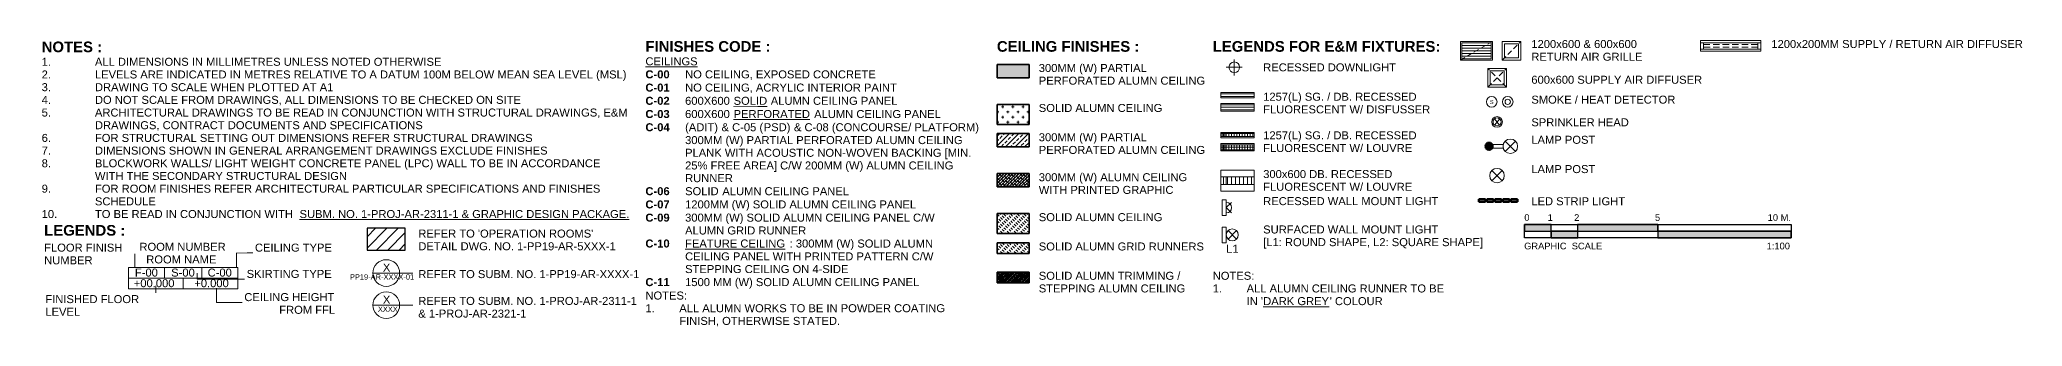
# Model space of a CAD drawing. Header units: millimetres. Extents: x -853228 to -774636, y -17776 to 22455.
# Drawn here: x -775380 to -774636, y -134 to -26 of the extents above; entities that cross this region are included whole.
import ezdxf

# ---------------------------------------------------------------- set-up
doc = ezdxf.new("R2010")
doc.units = ezdxf.units.MM
doc.linetypes.add('DPA_Hidden 50', pattern=[3, 2, -1])
doc.linetypes.add('Hidden - Short', pattern=[3.571875, 2.38125, -1.190625])
for name, color, linetype, lineweight in [('A-ANNO-NOTE', 3, 'Continuous', 25), ('A-DETL', 1, 'Continuous', 70), ('A-DETL-GENF', 2, 'Continuous', 35), ('A-DETL-THIN', 1, 'Continuous', 25), ('G-ANNO-TEXT', 3, 'Continuous', 9)]:
    doc.layers.add(name, color=color, linetype=linetype, lineweight=lineweight)
doc.styles.add('Arial_3', font='arial.ttf', dxfattribs={"height": 2.5})
doc.styles.add('Arial_4', font='arial.ttf', dxfattribs={"height": 3})
doc.styles.add('Arial_5', font='arial.ttf', dxfattribs={"height": 2})
doc.styles.add('Arial_6', font='arial.ttf', dxfattribs={"height": 1.5})
doc.styles.add('Arial_B', font='arialbd.ttf', dxfattribs={"height": 4})
doc.styles.add('Arial_B_1', font='arialbd.ttf', dxfattribs={"height": 3})
pattern_1 = [(135, (-775205.2437, 1.539), (-2.539928, 2e-16), [1.034, -2.558]), (135, (-775206.5137, 0.2694), (-2.539928, 2e-16), [1.034, -2.558]), (135, (-775207.1491, 2.174), (-2.539928, 2e-16), [0.51703, -3.075]), (135, (-775205.8787, 0.9044), (-2.539928, 2e-16), [1.034, -2.558]), (135, (-775204.9747, 0), (-2.539928, 2e-16), [0.51703, -3.075])]

# ---------------------------------------------------------------- blocks, each defined once
blk = doc.blocks.new('Graphic scale1 - Graphic scale 100-8746870-CRD_Legend Notes Part Plans - Ceiling Plan 1_100')
at = {"layer": 'A-ANNO-NOTE', "lineweight": 9}
h = blk.add_hatch(color=256, dxfattribs=at)
h.paths.add_polyline_path([(434.68, -98.08), (404.61, -98.08), (404.61, -95.59), (434.68, -95.59)])
h.paths.add_polyline_path([(394.68, -95.59), (394.68, -98.08), (384.68, -98.08), (384.68, -95.59)])
h = blk.add_hatch(color=256, dxfattribs=at)
h.paths.add_polyline_path([(484.68, -100.56), (434.68, -100.56), (434.68, -98.08), (484.68, -98.08)])
h.paths.add_polyline_path([(404.68, -98.08), (404.68, -100.56), (394.68, -100.56), (394.68, -98.08)])
at = {"layer": 'A-ANNO-NOTE'}
for p, q in [((384.68, -100.56), (384.68, -95.59)), ((384.68, -95.59), (484.68, -95.59)), ((394.68, -95.59), (384.68, -95.59)), ((384.68, -95.59), (384.68, -98.08)), ((394.68, -100.56), (394.68, -95.59)), ((394.68, -98.08), (394.68, -95.59)), ((404.61, -95.59), (404.61, -100.56)), ((434.68, -95.59), (404.61, -95.59)), ((404.61, -95.59), (404.61, -98.08)), ((434.68, -95.59), (434.68, -100.56)), ((434.68, -98.08), (434.68, -95.59)), ((484.68, -95.59), (484.68, -100.56)), ((384.68, -98.08), (484.68, -98.08)), ((384.68, -98.08), (394.68, -98.08)), ((484.68, -100.56), (384.68, -100.56)), ((404.68, -98.08), (394.68, -98.08)), ((394.68, -98.08), (394.68, -100.56)), ((394.68, -100.56), (404.68, -100.56)), ((404.61, -98.08), (434.68, -98.08)), ((404.68, -100.56), (404.68, -98.08)), ((484.68, -98.08), (434.68, -98.08)), ((434.68, -98.08), (434.68, -100.56)), ((434.68, -100.56), (484.68, -100.56)), ((484.68, -100.56), (484.68, -98.08))]:
    blk.add_line(p, q, dxfattribs=at)
at = {"layer": 'A-ANNO-NOTE', "lineweight": 9, "char_height": 2.5, "attachment_point": 1, "style": 'Arial_3'}
for s, insert, width in [('0', (384.63, -91.73), 2.3249), ('1', (393.4, -91.73), 2.3249), ('2', (403.31, -91.73), 2.3249), ('5', (433.62, -91.73), 2.3249), ('10 M.', (475.89, -91.73), 10.5021), ('GRAPHIC  SCALE', (384.56, -102.42), 35.4346), ('1:100', (475.5, -102.42), 10.5021)]:
    blk.add_mtext(s, dxfattribs=dict(at, insert=insert, width=width))

msp = doc.modelspace()

# ---------------------------------------------------------------- hatches: boundary and pattern name
at = {"layer": 'A-DETL-GENF'}
for points in [[(-775008.56, -40.49), (-775008.56, -35.49), (-775020.53, -35.49), (-775020.53, -40.49)], [(-774836.12, -67.6), (-774835.77, -67.56), (-774835.44, -67.42), (-774835.16, -67.2), (-774834.94, -66.92), (-774834.81, -66.59), (-774834.76, -66.24), (-774834.81, -65.89), (-774834.94, -65.56), (-774835.16, -65.28), (-774835.44, -65.06), (-774835.77, -64.93), (-774836.12, -64.88), (-774836.47, -64.93), (-774836.8, -65.06), (-774837.08, -65.28), (-774837.3, -65.56), (-774837.43, -65.89), (-774837.48, -66.24), (-774837.43, -66.59), (-774837.3, -66.92), (-774837.08, -67.2), (-774836.8, -67.42), (-774836.47, -67.56)]]:
    msp.add_hatch(color=7, dxfattribs=at).paths.add_polyline_path(points)
at = {"layer": 'A-DETL-GENF', "lineweight": 9}
h = msp.add_hatch(dxfattribs=at)
h.set_pattern_fill('FP_14', color=55, style=0, pattern_type=2)
h.set_pattern_definition([(0, (-775207.5147, 0), (1.905, 1.905), [0.9525, -2.857]), (90, (-775207.0384, -0.4763), (-1.905, 1.905), [0.9525, -2.857])])
h.paths.add_polyline_path([(-775008.56, -57.99), (-775008.56, -50.49), (-775020.53, -50.49), (-775020.53, -57.99)])
h = msp.add_hatch(dxfattribs=at)
h.set_pattern_fill('FP_10', color=253, style=0, pattern_type=2)
h.set_pattern_definition([(45, (-775207.5147, 0), (-1.78191, 1.78191), []), (45, (-775205.7327, 0), (-1.78191, 1.78191), [1.26, -0.63004])])
h.paths.add_polyline_path([(-775008.56, -66.49), (-775008.56, -61.49), (-775020.53, -61.49), (-775020.53, -66.49)])
h = msp.add_hatch(dxfattribs=at)
h.set_pattern_fill('FP_11', color=253, style=0, pattern_type=2)
h.set_pattern_definition([(45, (-775207.5147, 0), (-0.561266, 0.561266), []), (135, (-775207.5147, 0), (-1.6841516, 0.5616196), [1.984, -1.191])])
h.paths.add_polyline_path([(-775008.56, -81.49), (-775008.56, -76.49), (-775020.53, -76.49), (-775020.53, -81.49)])
at = {"layer": 'A-DETL-GENF'}
h = msp.add_hatch(color=7, dxfattribs=at)
h.paths.add_polyline_path([(-774837.48, -87.14), (-774837.48, -86.14), (-774839.98, -86.14), (-774839.98, -87.14)])
h.paths.add_polyline_path([(-774825.48, -87.14), (-774825.48, -86.14), (-774827.98, -86.14), (-774827.98, -87.14)])
h.paths.add_polyline_path([(-774830.98, -87.14), (-774828.48, -87.14), (-774828.48, -86.14), (-774830.98, -86.14)])
h.paths.add_polyline_path([(-774834.48, -87.14), (-774834.48, -86.14), (-774836.98, -86.14), (-774836.98, -87.14)])
h.paths.add_polyline_path([(-774833.98, -87.14), (-774831.48, -87.14), (-774831.48, -86.14), (-774833.98, -86.14)])
at = {"layer": 'A-DETL-GENF', "lineweight": 9}
h = msp.add_hatch(dxfattribs=at)
h.set_pattern_fill('FP_12', color=253, style=0, pattern_type=2)
h.set_pattern_definition(pattern_1)
h.paths.add_polyline_path([(-775008.56, -98.99), (-775008.56, -91.49), (-775020.53, -91.49), (-775020.53, -98.99)])
h = msp.add_hatch(dxfattribs=at)
h.set_pattern_fill('FP_9', color=10, style=0, pattern_type=2)
h.set_pattern_definition([(45, (-775207.5147, 0), (-2.12132, 2.12132), [])])
h.paths.add_polyline_path([(-775242.51, -105.21), (-775242.51, -97.02), (-775256.8, -97.02), (-775256.8, -105.21)])
h = msp.add_hatch(dxfattribs=at)
h.set_pattern_fill('FP_12', color=253, style=0, pattern_type=2)
h.set_pattern_definition(pattern_1)
h.paths.add_polyline_path([(-775008.56, -106.49), (-775008.56, -102.49), (-775020.53, -102.49), (-775020.53, -106.49)])
h = msp.add_hatch(dxfattribs=at)
h.set_pattern_fill('FP_13', color=253, style=0, pattern_type=2)
h.set_pattern_definition([(45, (-775207.5147, 0), (-0.3367596, 0.3367596), []), (135, (-775207.5147, 0), (-1.0102788, 0.3367596), [1.191, -0.71437])])
h.paths.add_polyline_path([(-775008.56, -117.49), (-775008.56, -113.49), (-775020.53, -113.49), (-775020.53, -117.49)])

# ---------------------------------------------------------------- linework, layer by layer
at = {"layer": 'A-DETL', "lineweight": 9}
for p, q in [((-774846.87, -26.89), (-774834.87, -26.89)), ((-774846.87, -33.89), (-774846.87, -26.89)), ((-774835.37, -27.39), (-774846.37, -27.39)), ((-774846.37, -33.35), (-774846.37, -27.39)), ((-774835.37, -28.39), (-774846.37, -28.39)), ((-774835.37, -29.39), (-774846.37, -29.39)), ((-774835.37, -27.39), (-774835.37, -33.35)), ((-774834.87, -26.89), (-774834.87, -33.89)), ((-774824.21, -26.89), (-774831.21, -26.89)), ((-774831.21, -26.89), (-774831.21, -33.89)), ((-774830.33, -27.76), (-774830.33, -33.01)), ((-774825.08, -27.76), (-774830.33, -27.76)), ((-774825.08, -33.01), (-774825.08, -27.76)), ((-774824.21, -33.89), (-774824.21, -26.89)), ((-774756.87, -26.53), (-774734.21, -26.53)), ((-774756.87, -30.48), (-774756.87, -26.53)), ((-774756.87, -27.36), (-774734.21, -27.36)), ((-774755.65, -29.79), (-774755.65, -27.36)), ((-774735.37, -27.36), (-774735.37, -29.79)), ((-774734.21, -26.53), (-774734.21, -30.48)), ((-774928.63, -36.56), (-774934.63, -36.56)), ((-774931.63, -33.61), (-774931.63, -39.61)), ((-774834.87, -33.89), (-774846.87, -33.89)), ((-774835.37, -30.39), (-774846.37, -30.39)), ((-774835.37, -31.39), (-774846.37, -31.39)), ((-774835.37, -32.39), (-774846.37, -32.39)), ((-774835.37, -33.35), (-774846.37, -33.35)), ((-774829.54, -37.04), (-774836.54, -37.04)), ((-774836.54, -37.04), (-774836.54, -44.04)), ((-774831.21, -33.89), (-774824.21, -33.89)), ((-774830.33, -33.01), (-774825.08, -33.01)), ((-774829.54, -44.04), (-774829.54, -37.04)), ((-774734.21, -29.79), (-774756.87, -29.79)), ((-774734.21, -30.48), (-774756.87, -30.48)), ((-774836.54, -44.04), (-774829.54, -44.04)), ((-774835.66, -37.92), (-774835.66, -43.17)), ((-774830.41, -37.92), (-774835.66, -37.92)), ((-774835.66, -43.17), (-774830.41, -43.17)), ((-774830.41, -43.17), (-774830.41, -37.92)), ((-774936.63, -46.06), (-774924.13, -46.06)), ((-774936.63, -48.01), (-774936.63, -46.06)), ((-774936.63, -46.48), (-774924.13, -46.48)), ((-774924.13, -47.59), (-774936.63, -47.59)), ((-774924.13, -48.01), (-774936.63, -48.01)), ((-774936.63, -50.22), (-774924.13, -50.22)), ((-774936.63, -52.99), (-774936.63, -50.22)), ((-774936.63, -50.63), (-774924.13, -50.63)), ((-774924.13, -51.6), (-774936.63, -51.6)), ((-774924.13, -48.01), (-774924.13, -46.06)), ((-774924.13, -52.99), (-774924.13, -50.22)), ((-774924.13, -52.58), (-774936.63, -52.58)), ((-774924.13, -52.99), (-774936.63, -52.99)), ((-774834.12, -55.98), (-774832.15, -58.24)), ((-774832.11, -55.98), (-774834.08, -58.24)), ((-774936.63, -61.06), (-774924.13, -61.06)), ((-774936.63, -63.01), (-774936.63, -61.06)), ((-774936.63, -61.48), (-774924.13, -61.48)), ((-774936.63, -62.59), (-774936.63, -61.48)), ((-774924.13, -62.59), (-774936.63, -62.59)), ((-774924.13, -63.01), (-774936.63, -63.01)), ((-774936.63, -65.22), (-774924.13, -65.22)), ((-774936.63, -67.99), (-774936.63, -65.22)), ((-774936.63, -65.63), (-774924.13, -65.63)), ((-774936.63, -67.58), (-774936.63, -65.63)), ((-774924.13, -66.6), (-774936.63, -66.6)), ((-774936.13, -62.59), (-774936.13, -61.48)), ((-774936.13, -67.58), (-774936.13, -65.63)), ((-774935.63, -62.59), (-774935.63, -61.48)), ((-774935.63, -67.58), (-774935.63, -65.63)), ((-774935.13, -62.59), (-774935.13, -61.48)), ((-774935.13, -67.58), (-774935.13, -65.63)), ((-774934.63, -62.59), (-774934.63, -61.48)), ((-774934.63, -67.58), (-774934.63, -65.63)), ((-774933.63, -62.59), (-774933.63, -61.48)), ((-774933.63, -67.58), (-774933.63, -65.63)), ((-774932.63, -62.59), (-774932.63, -61.48)), ((-774932.63, -67.58), (-774932.63, -65.63)), ((-774931.63, -62.59), (-774931.63, -61.48)), ((-774931.63, -67.58), (-774931.63, -65.63)), ((-774930.63, -62.59), (-774930.63, -61.48)), ((-774930.63, -67.58), (-774930.63, -65.63)), ((-774929.63, -62.59), (-774929.63, -61.48)), ((-774929.63, -67.58), (-774929.63, -65.63)), ((-774928.63, -62.59), (-774928.63, -61.48)), ((-774928.63, -67.58), (-774928.63, -65.63)), ((-774927.63, -62.59), (-774927.63, -61.48)), ((-774927.63, -67.58), (-774927.63, -65.63)), ((-774926.63, -62.59), (-774926.63, -61.48)), ((-774926.63, -67.58), (-774926.63, -65.63)), ((-774925.63, -62.59), (-774925.63, -61.48)), ((-774925.63, -67.58), (-774925.63, -65.63)), ((-774924.63, -62.59), (-774924.63, -61.48)), ((-774924.63, -67.58), (-774924.63, -65.63)), ((-774924.13, -63.01), (-774924.13, -61.06)), ((-774924.13, -67.99), (-774924.13, -65.22)), ((-774830.77, -65.61), (-774834.92, -65.61)), ((-774826.2, -68.17), (-774830.04, -64.32)), ((-774830.04, -68.17), (-774826.2, -64.32)), ((-774924.13, -67.58), (-774936.63, -67.58)), ((-774924.13, -67.99), (-774936.63, -67.99)), ((-774830.74, -66.97), (-774834.97, -66.97)), ((-774936.63, -83.04), (-774936.63, -75.22)), ((-774936.63, -75.22), (-774924.13, -75.22)), ((-774936.63, -77.72), (-774924.13, -77.72)), ((-774924.13, -80.54), (-774936.63, -80.54)), ((-774935.69, -80.54), (-774935.69, -77.72)), ((-774934.69, -80.54), (-774934.69, -77.72)), ((-774934.19, -80.54), (-774934.19, -77.72)), ((-774932.69, -80.54), (-774932.69, -77.72)), ((-774931.19, -80.54), (-774931.19, -77.72)), ((-774929.69, -80.54), (-774929.69, -77.72)), ((-774928.19, -80.54), (-774928.19, -77.72)), ((-774926.69, -80.54), (-774926.69, -77.72)), ((-774925.19, -80.54), (-774925.19, -77.72)), ((-774924.13, -75.22), (-774924.13, -83.04)), ((-774831.2, -79.17), (-774835.04, -75.32)), ((-774835.04, -79.17), (-774831.2, -75.32)), ((-774924.13, -83.04), (-774936.63, -83.04)), ((-774936.13, -92.23), (-774936.13, -86.32)), ((-774934.63, -86.32), (-774936.13, -86.32)), ((-774934.63, -86.32), (-774934.63, -92.23)), ((-774934.63, -89.27), (-774932.69, -87.33)), ((-774934.63, -92.23), (-774936.13, -92.23)), ((-774936.13, -102.45), (-774936.13, -96.55)), ((-774934.63, -96.55), (-774936.13, -96.55)), ((-774934.63, -89.27), (-774932.69, -91.22)), ((-774934.63, -96.55), (-774934.63, -102.45)), ((-774934.63, -102.45), (-774936.13, -102.45)), ((-774933.97, -101.1), (-774930.78, -97.9)), ((-774933.97, -97.9), (-774930.78, -101.1)), ((-775350.76, -106.27), (-775377.32, -106.27)), ((-775343.95, -106.27), (-775350.76, -106.27)), ((-775343.95, -111.69), (-775343.95, -106.27)), ((-775305.79, -111.69), (-775305.79, -106.27)), ((-775305.79, -106.27), (-775269.87, -106.27)), ((-775346.24, -111.69), (-775305.24, -111.69)), ((-775346.24, -119.69), (-775346.24, -111.69)), ((-775346.24, -115.69), (-775305.24, -115.69)), ((-775336.08, -118.65), (-775336.08, -125.6)), ((-775332.74, -111.69), (-775332.74, -115.69)), ((-775325.74, -115.69), (-775325.74, -119.69)), ((-775320.53, -113.81), (-775320.53, -116.14)), ((-775320.53, -116.14), (-775269.87, -116.14)), ((-775318.74, -111.69), (-775318.74, -115.69)), ((-775305.24, -111.69), (-775305.24, -119.69)), ((-775254.62, -113.81), (-775239.62, -113.81)), ((-775346.41, -125.6), (-775377.32, -125.6)), ((-775336.08, -125.6), (-775346.41, -125.6)), ((-775305.24, -119.69), (-775346.24, -119.69)), ((-775313.29, -119.47), (-775313.29, -124.86)), ((-775313.29, -124.86), (-775269.87, -124.86)), ((-775254.62, -125.86), (-775239.62, -125.86))]:
    msp.add_line(p, q, dxfattribs=at)
at = {"layer": 'A-DETL', "linetype": 'DPA_Hidden 50', "lineweight": 9}
for p, q in [((-774834.87, -26.89), (-774846.87, -33.89)), ((-774831.21, -33.89), (-774824.21, -26.89)), ((-774829.54, -44.04), (-774836.54, -37.04)), ((-774836.54, -44.04), (-774829.54, -37.04))]:
    msp.add_line(p, q, dxfattribs=at)
at = {"layer": 'A-DETL', "linetype": 'Hidden - Short', "lineweight": 9}
for p, q in [((-774755.65, -28.08), (-774735.37, -28.08)), ((-774735.37, -28.96), (-774755.65, -28.96))]:
    msp.add_line(p, q, dxfattribs=at)
at = {"layer": 'A-DETL', "lineweight": 35}
for p, q in [((-775008.56, -35.49), (-775020.53, -35.49)), ((-775020.53, -35.49), (-775020.53, -40.49)), ((-775008.56, -40.49), (-775008.56, -35.49)), ((-775020.53, -40.49), (-775008.56, -40.49)), ((-775008.56, -50.49), (-775020.53, -50.49)), ((-775020.53, -50.49), (-775020.53, -57.99)), ((-775008.56, -57.99), (-775008.56, -50.49)), ((-775020.53, -57.99), (-775008.56, -57.99)), ((-775008.56, -61.49), (-775020.53, -61.49)), ((-775020.53, -61.49), (-775020.53, -66.49)), ((-775020.53, -66.49), (-775008.56, -66.49)), ((-775008.56, -66.49), (-775008.56, -61.49)), ((-775008.56, -76.49), (-775020.53, -76.49)), ((-775020.53, -76.49), (-775020.53, -81.49)), ((-775020.53, -81.49), (-775008.56, -81.49)), ((-775008.56, -81.49), (-775008.56, -76.49)), ((-775008.56, -91.49), (-775020.53, -91.49)), ((-775020.53, -91.49), (-775020.53, -98.99)), ((-775008.56, -98.99), (-775008.56, -91.49)), ((-775020.53, -98.99), (-775008.56, -98.99)), ((-775008.56, -102.49), (-775020.53, -102.49)), ((-775020.53, -102.49), (-775020.53, -106.49)), ((-775008.56, -106.49), (-775008.56, -102.49)), ((-775020.53, -106.49), (-775008.56, -106.49)), ((-775008.56, -113.49), (-775020.53, -113.49)), ((-775020.53, -113.49), (-775020.53, -117.49)), ((-775020.53, -117.49), (-775008.56, -117.49)), ((-775008.56, -117.49), (-775008.56, -113.49))]:
    msp.add_line(p, q, dxfattribs=at)
at = {"layer": 'A-DETL', "lineweight": 50}
for p, q in [((-774837.48, -86.14), (-774839.98, -86.14)), ((-774839.98, -86.14), (-774839.98, -87.14)), ((-774839.98, -87.14), (-774837.48, -87.14)), ((-774837.48, -87.14), (-774837.48, -86.14)), ((-774834.48, -86.14), (-774836.98, -86.14)), ((-774836.98, -86.14), (-774836.98, -87.14)), ((-774836.98, -87.14), (-774834.48, -87.14)), ((-774834.48, -87.14), (-774834.48, -86.14)), ((-774831.48, -86.14), (-774833.98, -86.14)), ((-774833.98, -86.14), (-774833.98, -87.14)), ((-774833.98, -87.14), (-774831.48, -87.14)), ((-774831.48, -87.14), (-774831.48, -86.14)), ((-774828.48, -86.14), (-774830.98, -86.14)), ((-774830.98, -86.14), (-774830.98, -87.14)), ((-774830.98, -87.14), (-774828.48, -87.14)), ((-774828.48, -87.14), (-774828.48, -86.14)), ((-774825.48, -86.14), (-774827.98, -86.14)), ((-774827.98, -86.14), (-774827.98, -87.14)), ((-774827.98, -87.14), (-774825.48, -87.14)), ((-774825.48, -87.14), (-774825.48, -86.14))]:
    msp.add_line(p, q, dxfattribs=at)
at = {"layer": 'A-DETL', "lineweight": 9}
for centre, radius in [((-774931.63, -36.56), 2), ((-774835.12, -49.55), 2), ((-774829.12, -49.55), 2), ((-774829.12, -49.55), 1), ((-774833.12, -57.09), 2), ((-774833.12, -57.09), 1.5), ((-774828.12, -66.24), 2.72), ((-774833.12, -77.24), 2.72), ((-774932.38, -99.5), 2.26), ((-775249.62, -113.81), 5), ((-775249.62, -125.86), 5)]:
    msp.add_circle(centre, radius, dxfattribs=at)
for centre, radius, start, end in [((-774836.12, -66.24), 1.36, 90, 270), ((-774836.12, -66.24), 1.36, 270, 90), ((-774934.63, -89.27), 2, 270, 90)]:
    msp.add_arc(centre, radius, start, end, dxfattribs=at)
at = {"layer": 'A-DETL', "lineweight": 50}
for start, end in [(360, 180), (180, 360)]:
    msp.add_arc((-774836.12, -66.24), 1.36, start, end, dxfattribs=at)
at = {"layer": 'A-DETL-THIN'}
for p, q in [((-775242.51, -97.02), (-775256.8, -97.02)), ((-775256.8, -97.02), (-775256.8, -105.21)), ((-775242.51, -105.21), (-775242.51, -97.02)), ((-775256.8, -105.21), (-775242.51, -105.21))]:
    msp.add_line(p, q, dxfattribs=at)

# ---------------------------------------------------------------- block references
at = {"layer": 'A-ANNO-NOTE', "lineweight": 9}
msp.add_blockref('Graphic scale1 - Graphic scale 100-8746870-CRD_Legend Notes Part Plans - Ceiling Plan 1_100', (-775207.51, 0), dxfattribs=at)

# ---------------------------------------------------------------- texts
at = {"layer": 'G-ANNO-TEXT', "color": 7, "attachment_point": 1}
for s, insert, char_height, width, style in [('NOTES :', (-775378.85, -26.91), 4, 27.6582, 'Arial_B'), ('FINISHES CODE :', (-775152.45, -26.74), 4, 57.2405, 'Arial_B'), ('CEILING FINISHES :', (-775020.65, -26.74), 4, 65.2574, 'Arial_B'), ('LEGENDS FOR E&M FIXTURES:', (-774939.72, -26.74), 4, 104.2194, 'Arial_B'), ('1200x600 & 600x600 ', (-774820.25, -26.34), 3, 50.2658, 'Arial_4'), ('1200x200MM SUPPLY / RETURN AIR DIFFUSER', (-774730.25, -26.34), 3, 115.7637, 'Arial_4'), ('\\LCEILINGS', (-775152.45, -32.84), 3, 24.0506, 'Arial_4'), ('300MM (W) PARTIAL ', (-775004.95, -35.34), 3, 51.5485, 'Arial_4'), ('RECESSED DOWNLIGHT', (-774920.8, -35.1), 3, 61.4894, 'Arial_4'), ('RETURN AIR GRILLE', (-774820.25, -31.11), 3, 51.2278, 'Arial_4'), ('C-00', (-775152.45, -37.73), 3, 11.1435, 'Arial_B_1'), ('C-01', (-775152.45, -42.69), 3, 11.1435, 'Arial_B_1'), ('^I^I', (-775143.26, -37.73), 3, 6.8945, 'Arial_4'), ('^I^I', (-775143.26, -42.69), 3, 6.8945, 'Arial_4'), ('NO CEILING, EXPOSED CONCRETE', (-775137.57, -37.73), 3, 87.7046, 'Arial_4'), ('NO CEILING, ACRYLIC INTERIOR PAINT', (-775137.57, -42.69), 3, 97.5654, 'Arial_4'), ('PERFORATED ALUMN CEILING  ', (-775004.95, -40.1), 3, 78.2447, 'Arial_4'), ('600x600 SUPPLY AIR DIFFUSER', (-774820.25, -39.75), 3, 78.6455, 'Arial_4'), ('C-02', (-775152.45, -47.66), 3, 11.1435, 'Arial_B_1'), ('^I^I', (-775143.26, -47.66), 3, 6.8945, 'Arial_4'), ('600X600 ', (-775137.57, -47.66), 3, 22.0464, 'Arial_4'), ('\\LSOLID', (-775119.38, -47.66), 3, 15.4726, 'Arial_4'), (' ALUMN CEILING PANEL ', (-775106.61, -47.66), 3, 61.2489, 'Arial_4'), ('SOLID ALUMN CEILING', (-775004.95, -50.34), 3, 56.9198, 'Arial_4'), ('1257(L) SG. / DB. RECESSED ', (-774920.8, -46.12), 3, 72.232, 'Arial_4'), ('FLUORESCENT W/ DISFUSSER', (-774920.8, -50.88), 3, 77.2025, 'Arial_4'), ('S', (-774835.81, -48.87), 1.5, 1.6835, 'Arial_6'), ('SMOKE / HEAT DETECTOR', (-774820.25, -47.22), 3, 66.5401, 'Arial_4'), ('C-03', (-775152.45, -52.62), 3, 11.1435, 'Arial_B_1'), ('C-04 ', (-775152.45, -57.58), 3, 12.5865, 'Arial_B_1'), ('^I^I', (-775143.26, -52.62), 3, 6.8945, 'Arial_4'), ('\\fArial|b1|i0|c0|p34|;^I', (-775142.07, -57.58), 3, 5.4515, 'Arial_B_1'), ('600X600 ', (-775137.57, -52.62), 3, 22.0464, 'Arial_4'), ('(', (-775137.57, -57.58), 3, 1.6835, 'Arial_4'), ('ADIT)', (-775136.18, -57.58), 3, 13.4683, 'Arial_4'), (' & C-05 (', (-775125.07, -57.58), 3, 20.6034, 'Arial_4'), ('\\LPERFORATED', (-775119.38, -52.62), 3, 35.1941, 'Arial_4'), ('PSD)', (-775108.07, -57.58), 3, 12.2658, 'Arial_4'), ('& C-08 (CONCOURSE/ PLATFORM)', (-775096.76, -57.58), 3, 85.1392, 'Arial_4'), (' ALUMN CEILING PANEL ', (-775090.34, -52.62), 3, 61.2489, 'Arial_4'), ('^I^I^I', (-775039.81, -52.62), 3, 13.789, 'Arial_4'), ('^I', (-775026.51, -57.58), 3, 3.6878, 'Arial_4'), ('SPRINKLER HEAD', (-774820.25, -55.72), 3, 44.8945, 'Arial_4'), ('^I^I^I', (-775152.45, -62.41), 3, 18.038, 'Arial_4'), ('300MM (W) PARTIAL PERFORATED ALUMN CEILING ', (-775137.57, -62.41), 3, 129.6329, 'Arial_4'), ('^I^I', (-775030.61, -62.41), 3, 8.6582, 'Arial_4'), ('300MM (W) PARTIAL ', (-775004.95, -61.34), 3, 51.5485, 'Arial_4'), ('PERFORATED ALUMN CEILING', (-775004.95, -66.1), 3, 76.6413, 'Arial_4'), ('1257(L) SG. / DB. RECESSED ', (-774920.8, -60.61), 3, 72.232, 'Arial_4'), ('FLUORESCENT W/ LOUVRE', (-774920.8, -65.38), 3, 68.9451, 'Arial_4'), ('LAMP POST', (-774820.25, -62.29), 3, 29.5823, 'Arial_4'), ('^I^I^I', (-775152.45, -67.17), 3, 18.038, 'Arial_4'), ('^I^I^I', (-775152.45, -71.93), 3, 18.038, 'Arial_4'), ('25% FREE AREA] C/W 200MM (W) ALUMN CEILING ', (-775137.57, -71.93), 3, 125.5443, 'Arial_4'), ('PLANK WITH ACOUSTIC NON-WOVEN BACKING [MIN. ', (-775137.57, -67.17), 3, 133.8818, 'Arial_4'), ('^I^I^I', (-775033.99, -71.93), 3, 12.7468, 'Arial_4'), ('^I', (-775027.11, -67.17), 3, 4.4093, 'Arial_4'), ('LAMP POST', (-774820.25, -73.29), 3, 29.5823, 'Arial_4'), ('^I^I^I', (-775152.45, -76.69), 3, 18.038, 'Arial_4'), ('C-06 ', (-775152.45, -81.59), 3, 12.5865, 'Arial_B_1'), ('^I', (-775142.07, -81.59), 3, 5.4515, 'Arial_4'), ('SOLID ', (-775137.57, -81.59), 3, 16.9156, 'Arial_4'), ('RUNNER ', (-775137.57, -76.69), 3, 23.3291, 'Arial_4'), ('ALUMN CEILING PANEL ', (-775123.61, -81.59), 3, 59.8059, 'Arial_4'), ('WITH PRINTED GRAPHIC ', (-775004.95, -81.1), 3, 63.8143, 'Arial_4'), ('300MM (W) ALUMN CEILING ', (-775004.95, -76.34), 3, 69.9873, 'Arial_4'), ('300x600 DB. RECESSED ', (-774920.8, -75.16), 3, 61.0084, 'Arial_4'), ('FLUORESCENT W/ LOUVRE', (-774920.8, -79.92), 3, 68.9451, 'Arial_4'), ('C-07 ', (-775152.45, -86.55), 3, 12.5865, 'Arial_B_1'), ('^I', (-775140.88, -86.55), 3, 4.0084, 'Arial_4'), ('1200MM (W) SOLID ALUMN CEILING PANEL', (-775137.57, -86.55), 3, 106.7046, 'Arial_4'), ('RECESSED WALL MOUNT LIGHT', (-774920.8, -85.32), 3, 81.0506, 'Arial_4'), ('LED STRIP LIGHT', (-774820.25, -85.37), 3, 43.3713, 'Arial_4'), ('^I^I^I', (-775152.45, -96.34), 3, 18.038, 'Arial_4'), ('C-09', (-775152.45, -91.51), 3, 11.1435, 'Arial_B_1'), ('^I^I', (-775143.26, -91.51), 3, 6.8945, 'Arial_B_1'), ('ALUMN GRID RUNNER', (-775137.57, -96.34), 3, 55.5569, 'Arial_4'), ('300MM (W) SOLID ALUMN CEILING PANEL C/W ', (-775137.57, -91.51), 3, 116.9662, 'Arial_4'), ('^I', (-775041.06, -91.51), 3, 3.2869, 'Arial_4'), ('SOLID ALUMN CEILING', (-775004.95, -91.34), 3, 56.9198, 'Arial_4'), ('SURFACED WALL MOUNT LIGHT', (-774920.8, -95.96), 3, 80.9704, 'Arial_4'), ('C-10', (-775152.45, -101.23), 3, 11.1435, 'Arial_B_1'), ('^I', (-775142.07, -101.23), 3, 5.4515, 'Arial_4'), ('\\LFEATURE CEILING', (-775137.57, -101.23), 3, 46.097, 'Arial_4'), (' : 300MM (W) SOLID ALUMN ', (-775099.54, -101.23), 3, 69.1856, 'Arial_4'), ('^I^I^I^I', (-775042.45, -101.23), 3, 23.0084, 'Arial_4'), ('SOLID ALUMN GRID RUNNERS', (-775004.95, -102.34), 3, 75.9198, 'Arial_4'), ('L1', (-774934.67, -103.19), 3, 5.7721, 'Arial_4'), ('[L1: ROUND SHAPE, L2: SQUARE SHAPE]', (-774920.8, -100.72), 3, 101.4135, 'Arial_4'), ('X', (-775250.9, -110.25), 3, 3.2869, 'Arial_4'), ('^I^I^I', (-775152.45, -106.06), 3, 18.038, 'Arial_4'), ('^I^I^I', (-775152.45, -110.82), 3, 18.038, 'Arial_4'), ('STEPPING CEILING ON 4-SIDE', (-775137.57, -110.82), 3, 75.3586, 'Arial_4'), ('CEILING PANEL WITH PRINTED PATTERN C/W ', (-775137.57, -106.06), 3, 116.6455, 'Arial_4'), ('+00.000', (-775344.3, -116.14), 3, 18.8397, 'Arial_4'), ('F-00', (-775343.89, -112.14), 3, 10.5823, 'Arial_4'), ('S-00', (-775330.27, -112.14), 3, 10.903, 'Arial_4'), ('+0.000', (-775321.61, -116.14), 3, 15.9536, 'Arial_4'), ('C-00', (-775316.62, -112.14), 3, 11.1435, 'Arial_4'), ('REFER TO SUBM. NO. 1-PP19-AR-XXXX-1', (-775237.61, -112.71), 3, 101.2531, 'Arial_4'), ('C-11', (-775152.45, -115.72), 3, 11.1435, 'Arial_B_1'), ('^I', (-775142.07, -115.72), 3, 5.4515, 'Arial_4'), ('1500 MM (W) SOLID ALUMN CEILING PANEL', (-775137.57, -115.72), 3, 108.1476, 'Arial_4'), ('SOLID ALUMN TRIMMING / ', (-775004.95, -113.34), 3, 66.6202, 'Arial_4'), ('STEPPING ALUMN CEILING', (-775004.95, -118.1), 3, 67.5823, 'Arial_4'), ('1.', (-774939.72, -118.1), 3, 15.3924, 'Arial_4'), ('NOTES:', (-774939.72, -113.34), 3, 19.2405, 'Arial_4'), ('ALL ALUMN CEILING RUNNER TO BE ', (-774927.02, -118.1), 3, 92.4346, 'Arial_4'), ('XXXX', (-775252.76, -126.39), 2, 9.2996, 'Arial_5'), ('X', (-775250.9, -122.3), 3, 3.2869, 'Arial_4'), ('REFER TO SUBM. NO. 1-PROJ-AR-2311-1 ', (-775237.61, -122.78), 3, 102.135, 'Arial_4'), ('1.', (-775152.45, -125.52), 3, 15.3924, 'Arial_4'), ('NOTES:', (-775152.45, -120.76), 3, 19.2405, 'Arial_4'), ('ALL ALUMN WORKS TO BE IN POWDER COATING ', (-775139.75, -125.52), 3, 124.5822, 'Arial_4'), ("IN '", (-774927.02, -122.86), 3, 7.5359, 'Arial_4'), ('\\LDARK GREY', (-774920.8, -122.86), 3, 30.2236, 'Arial_4'), ("' COLOUR", (-774895.86, -122.86), 3, 24.3713, 'Arial_4'), ('& 1-PROJ-AR-2321-1 ', (-775237.61, -127.54), 3, 51.2278, 'Arial_4'), ('FINISH, OTHERWISE STATED.', (-775139.75, -130.28), 3, 74.5569, 'Arial_4')]:
    msp.add_mtext(s, dxfattribs=dict(at, insert=insert, char_height=char_height, width=width, style=style))
at = {"layer": 'G-ANNO-TEXT', "color": 7, "char_height": 3, "width": 24.2097, "attachment_point": 1, "style": 'Arial_4', "bg_fill": 3, "box_fill_scale": 1.25, "bg_fill_color": 256, "bg_fill_true_color": 13158600, "bg_fill_transparency": 0}
for s, insert in [('6.', (-775378.85, -61.59)), ('9.', (-775378.85, -80.64))]:
    msp.add_mtext(s, dxfattribs=dict(at, insert=insert))

# ---------------------------------------------------------------- next in the draw order: texts
at = {"layer": 'G-ANNO-TEXT', "color": 7, "char_height": 3, "attachment_point": 1, "style": 'Arial_4', "bg_fill": 3, "box_fill_scale": 1.25, "bg_fill_color": 256, "bg_fill_true_color": 13158600, "bg_fill_transparency": 0}
for s, insert, width in [('1.', (-775378.85, -33.01), 24.2097), ('7.', (-775378.85, -66.35), 24.2097), ("REFER TO 'OPERATION ROOMS' ", (-775237.61, -97.5), 82.0928), ('ROOM NAME', (-775339.63, -107.2), 32.2278), ('SKIRTING TYPE', (-775301.99, -112.64), 39.2827), ('FINISHED FLOOR', (-775377.46, -122.1), 43.1308), ('CEILING HEIGHT', (-775302.86, -121.35), 41.5274)]:
    msp.add_mtext(s, dxfattribs=dict(at, insert=insert, width=width))

# ---------------------------------------------------------------- next in the draw order: texts
for s, insert, width in [('2.', (-775378.85, -37.77), 24.2097), ('8.', (-775378.85, -71.11), 24.2097), ('ROOM NUMBER', (-775342.19, -102.46), 39.6034), ('DETAIL DWG. NO. 1-PP19-AR-5XXX-1', (-775237.61, -102.26), 90.9114), ('LEVEL', (-775377.46, -126.86), 16.1139), ('FROM FFL', (-775289.76, -126.12), 25.654)]:
    msp.add_mtext(s, dxfattribs=dict(at, insert=insert, width=width))
at = {"layer": 'G-ANNO-TEXT', "color": 7, "insert": (-775263.24, -114.27), "char_height": 2, "width": 29.8228, "attachment_point": 1, "style": 'Arial_5'}
msp.add_mtext('PP19-AR-XXXX-01', dxfattribs=at)

# ---------------------------------------------------------------- next in the draw order: texts
at = {"layer": 'G-ANNO-TEXT', "color": 7, "char_height": 3, "attachment_point": 1, "style": 'Arial_4', "bg_fill": 3, "box_fill_scale": 1.25, "bg_fill_color": 256, "bg_fill_true_color": 13158600, "bg_fill_transparency": 0}
for s, insert, width in [('ALL DIMENSIONS IN MILLIMETRES UNLESS NOTED OTHERWISE', (-775358.87, -33.01), 160.097), ('3.', (-775378.85, -42.54), 24.2097), ('FLOOR FINISH', (-775377.91, -102.77), 35.9958), ('CEILING TYPE', (-775298.88, -102.77), 35.5148)]:
    msp.add_mtext(s, dxfattribs=dict(at, insert=insert, width=width))

# ---------------------------------------------------------------- next in the draw order: texts
for s, insert, width in [('LEVELS ARE INDICATED IN METRES RELATIVE TO A DATUM 100M BELOW MEAN SEA LEVEL (MSL)', (-775358.87, -37.77), 245.7172), ('4.', (-775378.85, -47.3), 24.2097), ('NUMBER', (-775377.91, -107.54), 22.2067)]:
    msp.add_mtext(s, dxfattribs=dict(at, insert=insert, width=width))
at = {"layer": 'G-ANNO-TEXT', "color": 7, "insert": (-775377.91, -95.78), "char_height": 4, "width": 37.1181, "attachment_point": 1, "style": 'Arial_B'}
msp.add_mtext('LEGENDS :', dxfattribs=at)

# ---------------------------------------------------------------- next in the draw order: texts
at = {"layer": 'G-ANNO-TEXT', "color": 7, "char_height": 3, "attachment_point": 1, "style": 'Arial_4', "bg_fill": 3, "box_fill_scale": 1.25, "bg_fill_color": 256, "bg_fill_true_color": 13158600, "bg_fill_transparency": 0}
for s, insert, width in [('DRAWING TO SCALE WHEN PLOTTED AT A1', (-775358.87, -42.54), 110.713), ('5.', (-775378.85, -52.06), 24.2097), ('10.', (-775378.85, -90.16), 24.2097)]:
    msp.add_mtext(s, dxfattribs=dict(at, insert=insert, width=width))

# ---------------------------------------------------------------- next in the draw order: texts
at = {"layer": 'G-ANNO-TEXT', "color": 7, "insert": (-775358.87, -47.3), "char_height": 3, "width": 196.6539, "attachment_point": 1, "style": 'Arial_4', "bg_fill": 3, "box_fill_scale": 1.25, "bg_fill_color": 256, "bg_fill_true_color": 13158600, "bg_fill_transparency": 0}
msp.add_mtext('DO NOT SCALE FROM DRAWINGS, ALL DIMENSIONS TO BE CHECKED ON SITE', dxfattribs=at)

# ---------------------------------------------------------------- next in the draw order: texts
at = {"layer": 'G-ANNO-TEXT', "color": 7, "insert": (-775358.87, -52.06), "char_height": 3, "width": 247.7214, "attachment_point": 1, "style": 'Arial_4', "bg_fill": 3, "box_fill_scale": 1.25, "bg_fill_color": 256, "bg_fill_true_color": 13158600, "bg_fill_transparency": 0}
msp.add_mtext('ARCHITECTURAL DRAWINGS TO BE READ IN CONJUNCTION WITH STRUCTURAL DRAWINGS, E&M ', dxfattribs=at)

# ---------------------------------------------------------------- next in the draw order: texts
at = {"layer": 'G-ANNO-TEXT', "color": 7, "insert": (-775358.87, -56.82), "char_height": 3, "width": 151.2784, "attachment_point": 1, "style": 'Arial_4', "bg_fill": 3, "box_fill_scale": 1.25, "bg_fill_color": 256, "bg_fill_true_color": 13158600, "bg_fill_transparency": 0}
msp.add_mtext('DRAWINGS, CONTRACT DOCUMENTS AND SPECIFICATIONS', dxfattribs=at)

# ---------------------------------------------------------------- next in the draw order: texts
at = {"layer": 'G-ANNO-TEXT', "color": 7, "insert": (-775358.87, -61.59), "char_height": 3, "width": 202.0252, "attachment_point": 1, "style": 'Arial_4', "bg_fill": 3, "box_fill_scale": 1.25, "bg_fill_color": 256, "bg_fill_true_color": 13158600, "bg_fill_transparency": 0}
msp.add_mtext('FOR STRUCTURAL SETTING OUT DIMENSIONS REFER STRUCTURAL DRAWINGS', dxfattribs=at)

# ---------------------------------------------------------------- next in the draw order: texts
at = {"layer": 'G-ANNO-TEXT', "color": 7, "insert": (-775358.87, -66.35), "char_height": 3, "width": 208.7594, "attachment_point": 1, "style": 'Arial_4', "bg_fill": 3, "box_fill_scale": 1.25, "bg_fill_color": 256, "bg_fill_true_color": 13158600, "bg_fill_transparency": 0}
msp.add_mtext('DIMENSIONS SHOWN IN GENERAL ARRANGEMENT DRAWINGS EXCLUDE FINISHES', dxfattribs=at)

# ---------------------------------------------------------------- next in the draw order: texts
at = {"layer": 'G-ANNO-TEXT', "color": 7, "insert": (-775358.87, -71.11), "char_height": 3, "width": 235.6961, "attachment_point": 1, "style": 'Arial_4', "bg_fill": 3, "box_fill_scale": 1.25, "bg_fill_color": 256, "bg_fill_true_color": 13158600, "bg_fill_transparency": 0}
msp.add_mtext('BLOCKWORK WALLS/ LIGHT WEIGHT CONCRETE PANEL (LPC) WALL TO BE IN ACCORDANCE ', dxfattribs=at)

# ---------------------------------------------------------------- next in the draw order: texts
at = {"layer": 'G-ANNO-TEXT', "color": 7, "insert": (-775358.87, -75.87), "char_height": 3, "width": 116.405, "attachment_point": 1, "style": 'Arial_4', "bg_fill": 3, "box_fill_scale": 1.25, "bg_fill_color": 256, "bg_fill_true_color": 13158600, "bg_fill_transparency": 0}
msp.add_mtext('WITH THE SECONDARY STRUCTURAL DESIGN', dxfattribs=at)

# ---------------------------------------------------------------- next in the draw order: texts
at = {"layer": 'G-ANNO-TEXT', "color": 7, "insert": (-775358.87, -80.64), "char_height": 3, "width": 234.2531, "attachment_point": 1, "style": 'Arial_4', "bg_fill": 3, "box_fill_scale": 1.25, "bg_fill_color": 256, "bg_fill_true_color": 13158600, "bg_fill_transparency": 0}
msp.add_mtext('FOR ROOM FINISHES REFER ARCHITECTURAL PARTICULAR SPECIFICATIONS AND FINISHES ', dxfattribs=at)

# ---------------------------------------------------------------- next in the draw order: texts
at = {"layer": 'G-ANNO-TEXT', "color": 7, "insert": (-775358.87, -85.4), "char_height": 3, "width": 27.9789, "attachment_point": 1, "style": 'Arial_4', "bg_fill": 3, "box_fill_scale": 1.25, "bg_fill_color": 256, "bg_fill_true_color": 13158600, "bg_fill_transparency": 0}
msp.add_mtext('SCHEDULE', dxfattribs=at)

# ---------------------------------------------------------------- next in the draw order: texts
at = {"layer": 'G-ANNO-TEXT', "color": 7, "insert": (-775358.87, -90.16), "char_height": 3, "width": 92.9958, "attachment_point": 1, "style": 'Arial_4', "bg_fill": 3, "box_fill_scale": 1.25, "bg_fill_color": 256, "bg_fill_true_color": 13158600, "bg_fill_transparency": 0}
msp.add_mtext('TO BE READ IN CONJUNCTION WITH ', dxfattribs=at)

# ---------------------------------------------------------------- next in the draw order: texts
at = {"layer": 'G-ANNO-TEXT', "color": 7, "insert": (-775282.14, -90.16), "char_height": 3, "width": 151.9198, "attachment_point": 1, "style": 'Arial_4', "bg_fill": 3, "box_fill_scale": 1.25, "bg_fill_color": 256, "bg_fill_true_color": 13158600, "bg_fill_transparency": 0}
msp.add_mtext('\\LSUBM. NO. 1-PROJ-AR-2311-1 & GRAPHIC DESIGN PACKAGE.', dxfattribs=at)

doc.saveas('drawing.dxf')
